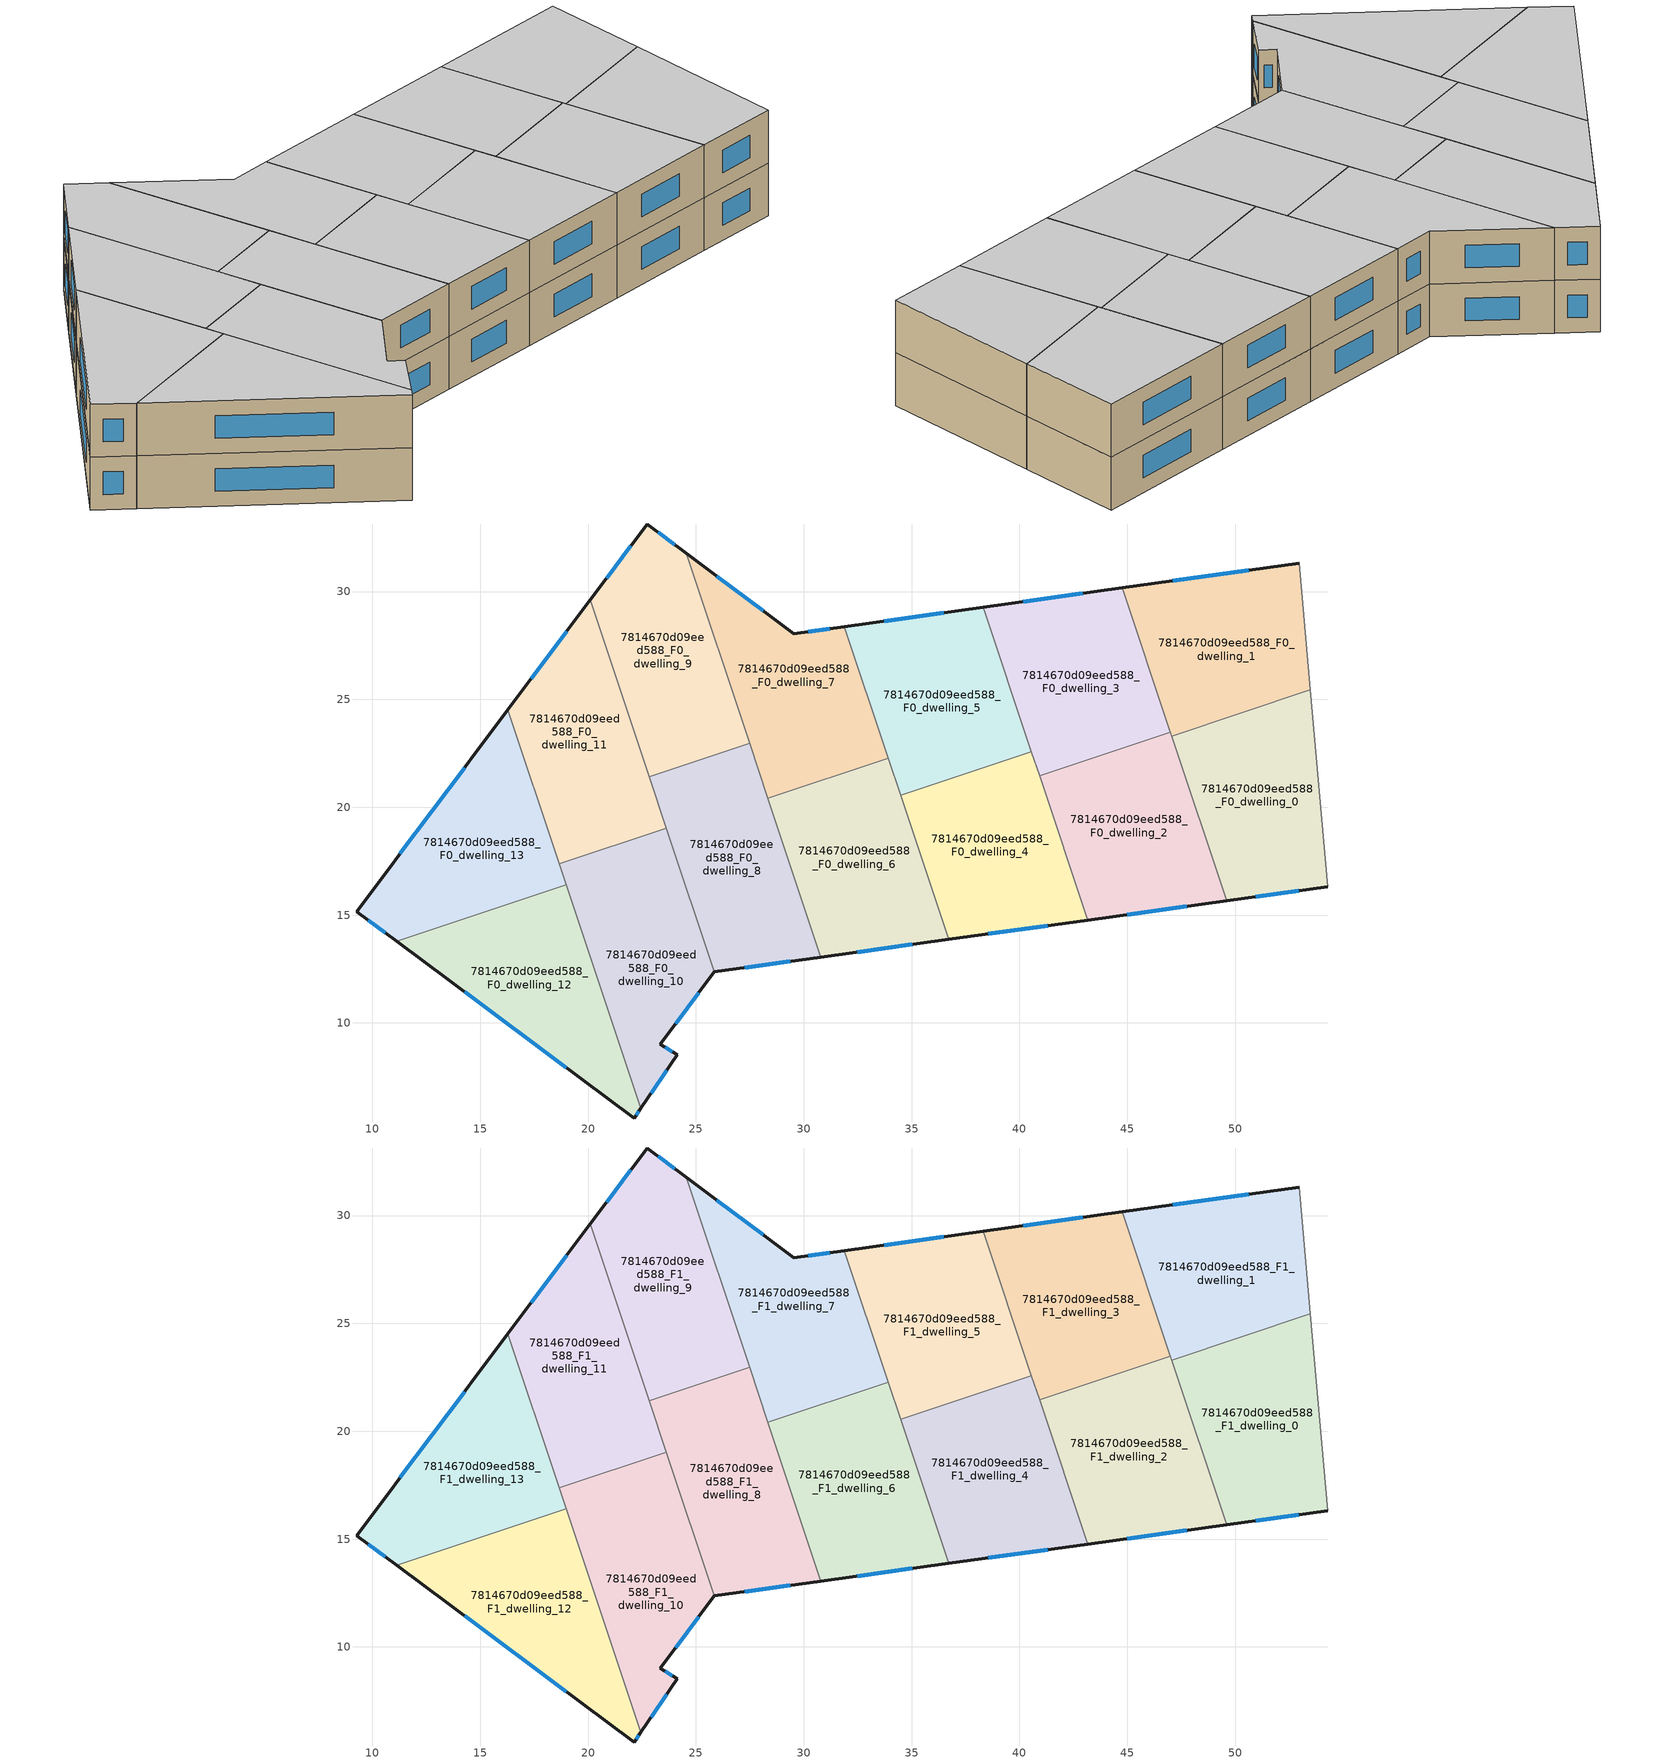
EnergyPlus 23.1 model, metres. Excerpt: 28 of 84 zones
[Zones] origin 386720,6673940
7814670d09eed588_F0_dwelling_0
 floor ground (EU_floor_Construction): 53.48,25.44 54.29,16.31 49.61,15.66 47.06,23.3 z0
 wall outside (EU_wall_Construction): 49.61,15.66 54.29,16.31 z0:3
 wall adiabatic (EU_wall_Construction): 54.29,16.31 53.48,25.44 z0:3
 wall to 7814670d09eed588_F0_dwelling_1 (EU_wall_Construction): 53.48,25.44 47.06,23.3 z0:3
 wall to 7814670d09eed588_F0_dwelling_2 (EU_wall_Construction): 47.06,23.3 49.61,15.66 z0:3
 window (EU_Window_Construction): 50.95,15.85 52.95,16.13 z0.86:2.14
7814670d09eed588_F0_dwelling_1
 floor ground (EU_floor_Construction): 52.96,31.32 53.48,25.44 47.06,23.3 44.77,30.17 z0
 wall outside (EU_wall_Construction): 52.96,31.32 44.77,30.17 z0:3
 wall adiabatic (EU_wall_Construction): 53.48,25.44 52.96,31.32 z0:3
 wall to 7814670d09eed588_F0_dwelling_3 (EU_wall_Construction): 44.77,30.17 47,23.48 z0:3
 wall to 7814670d09eed588_F0_dwelling_2 (EU_wall_Construction): 47,23.48 47.06,23.3 z0:3
 window (EU_Window_Construction): 50.62,31 47.11,30.5 z0.86:2.14
7814670d09eed588_F0_dwelling_10
 floor ground (EU_floor_Construction): 23.63,19.04 25.85,12.37 23.35,9.02 24.13,8.52 22.44,6.04 18.66,17.38 z0
 wall outside (EU_wall_Construction): 22.44,6.04 24.13,8.52 23.35,9.02 25.85,12.37 z0:3
 wall to 7814670d09eed588_F0_dwelling_11 (EU_wall_Construction): 23.63,19.04 18.66,17.38 z0:3
 wall to 7814670d09eed588_F0_dwelling_12 (EU_wall_Construction): 18.99,16.4 22.44,6.04 z0:3
 wall to 7814670d09eed588_F0_dwelling_8 (EU_wall_Construction): 25.85,12.37 23.63,19.04 z0:3
 wall to 7814670d09eed588_F0_dwelling_13 (EU_wall_Construction): 18.66,17.38 18.99,16.4 z0:3
 window (EU_Window_Construction): 23.91,8.66 23.57,8.88 / 22.92,6.75 23.65,7.81 / 24.07,9.97 25.14,11.41 z0.86:2.14
7814670d09eed588_F0_dwelling_11
 floor ground (EU_floor_Construction): 20.1,29.61 23.63,19.04 18.66,17.38 16.28,24.51 z0
 wall outside (EU_wall_Construction): 20.1,29.61 16.28,24.51 z0:3
 wall to 7814670d09eed588_F0_dwelling_9 (EU_wall_Construction): 22.84,21.41 20.1,29.61 z0:3
 wall to 7814670d09eed588_F0_dwelling_13 (EU_wall_Construction): 16.28,24.51 18.66,17.38 z0:3
 wall to 7814670d09eed588_F0_dwelling_8 (EU_wall_Construction): 23.63,19.04 22.84,21.41 z0:3
 window (EU_Window_Construction): 19.01,28.15 17.38,25.97 z0.86:2.14
7814670d09eed588_F0_dwelling_12
 floor ground (EU_floor_Construction): 18.99,16.4 22.44,6.04 22.14,5.59 11.13,13.78 z0
 wall outside (EU_wall_Construction): 11.13,13.78 22.14,5.59 22.44,6.04 z0:3
 wall to 7814670d09eed588_F0_dwelling_13 (EU_wall_Construction): 18.99,16.4 11.13,13.78 z0:3
 window (EU_Window_Construction): 14.28,11.44 18.99,7.93 / 22.22,5.72 22.35,5.91 z0.86:2.14
7814670d09eed588_F0_dwelling_13
 floor ground (EU_floor_Construction): 16.28,24.51 18.99,16.4 11.13,13.78 9.28,15.17 z0
 wall outside (EU_wall_Construction): 16.28,24.51 9.28,15.17 11.13,13.78 z0:3
 window (EU_Window_Construction): 9.81,14.77 10.6,14.18 / 14.28,21.84 11.28,17.84 z0.86:2.14
7814670d09eed588_F0_dwelling_2
 floor ground (EU_floor_Construction): 47,23.48 49.61,15.66 43.16,14.77 40.93,21.46 z0
 wall outside (EU_wall_Construction): 43.16,14.77 49.61,15.66 z0:3
 wall to 7814670d09eed588_F0_dwelling_3 (EU_wall_Construction): 47,23.48 40.93,21.46 z0:3
 wall to 7814670d09eed588_F0_dwelling_4 (EU_wall_Construction): 40.93,21.46 43.16,14.77 z0:3
 window (EU_Window_Construction): 45,15.03 47.77,15.41 z0.86:2.14
7814670d09eed588_F0_dwelling_3
 floor ground (EU_floor_Construction): 44.77,30.17 47,23.48 40.93,21.46 38.33,29.27 z0
 wall outside (EU_wall_Construction): 44.77,30.17 38.33,29.27 z0:3
 wall to 7814670d09eed588_F0_dwelling_5 (EU_wall_Construction): 38.33,29.27 40.56,22.58 z0:3
 wall to 7814670d09eed588_F0_dwelling_4 (EU_wall_Construction): 40.56,22.58 40.93,21.46 z0:3
 window (EU_Window_Construction): 42.93,29.92 40.17,29.53 z0.86:2.14
7814670d09eed588_F0_dwelling_4
 floor ground (EU_floor_Construction): 40.56,22.58 43.16,14.77 36.72,13.88 34.49,20.56 z0
 wall outside (EU_wall_Construction): 36.72,13.88 43.16,14.77 z0:3
 wall to 7814670d09eed588_F0_dwelling_5 (EU_wall_Construction): 40.56,22.58 34.49,20.56 z0:3
 wall to 7814670d09eed588_F0_dwelling_6 (EU_wall_Construction): 34.49,20.56 36.72,13.88 z0:3
 window (EU_Window_Construction): 38.56,14.13 41.32,14.51 z0.86:2.14
7814670d09eed588_F0_dwelling_5
 floor ground (EU_floor_Construction): 38.33,29.27 40.56,22.58 34.49,20.56 31.88,28.37 z0
 wall outside (EU_wall_Construction): 38.33,29.27 31.88,28.37 z0:3
 wall to 7814670d09eed588_F0_dwelling_7 (EU_wall_Construction): 31.88,28.37 33.91,22.28 z0:3
 wall to 7814670d09eed588_F0_dwelling_6 (EU_wall_Construction): 33.91,22.28 34.49,20.56 z0:3
 window (EU_Window_Construction): 36.49,29.01 33.73,28.63 z0.86:2.14
7814670d09eed588_F0_dwelling_6
 floor ground (EU_floor_Construction): 33.91,22.28 36.72,13.88 30.79,13.05 28.33,20.42 z0
 wall outside (EU_wall_Construction): 30.79,13.05 36.72,13.88 z0:3
 wall to 7814670d09eed588_F0_dwelling_8 (EU_wall_Construction): 28.33,20.42 30.79,13.05 z0:3
 wall to 7814670d09eed588_F0_dwelling_7 (EU_wall_Construction): 33.91,22.28 28.33,20.42 z0:3
 window (EU_Window_Construction): 32.48,13.29 35.02,13.64 z0.86:2.14
7814670d09eed588_F0_dwelling_7
 floor ground (EU_floor_Construction): 31.88,28.37 33.91,22.28 28.33,20.42 24.54,31.79 29.54,28.04 z0
 wall outside (EU_wall_Construction): 31.88,28.37 29.54,28.04 24.54,31.79 z0:3
 wall to 7814670d09eed588_F0_dwelling_9 (EU_wall_Construction): 24.54,31.79 27.49,22.96 z0:3
 wall to 7814670d09eed588_F0_dwelling_8 (EU_wall_Construction): 27.49,22.96 28.33,20.42 z0:3
 window (EU_Window_Construction): 31.21,28.28 30.21,28.13 / 28.11,29.11 25.97,30.72 z0.86:2.14
7814670d09eed588_F0_dwelling_8
 floor ground (EU_floor_Construction): 27.49,22.96 30.79,13.05 25.85,12.37 22.84,21.41 z0
 wall outside (EU_wall_Construction): 25.85,12.37 30.79,13.05 z0:3
 wall to 7814670d09eed588_F0_dwelling_9 (EU_wall_Construction): 27.49,22.96 22.84,21.41 z0:3
 window (EU_Window_Construction): 27.26,12.56 29.38,12.86 z0.86:2.14
7814670d09eed588_F0_dwelling_9
 floor ground (EU_floor_Construction): 24.54,31.79 27.49,22.96 22.84,21.41 20.1,29.61 22.74,33.13 z0
 wall outside (EU_wall_Construction): 24.54,31.79 22.74,33.13 20.1,29.61 z0:3
 window (EU_Window_Construction): 21.99,32.13 20.86,30.62 / 24.03,32.17 23.26,32.75 z0.86:2.14
7814670d09eed588_F1_dwelling_0
 floor to 7814670d09eed588_F0_dwelling_0 (EU_floor_Construction): 53.48,25.44 54.29,16.31 49.61,15.66 47.06,23.3 z3
 wall outside (EU_wall_Construction): 49.61,15.66 54.29,16.31 z3:6
 wall adiabatic (EU_wall_Construction): 54.29,16.31 53.48,25.44 z3:6
 wall to 7814670d09eed588_F1_dwelling_1 (EU_wall_Construction): 53.48,25.44 47.06,23.3 z3:6
 wall to 7814670d09eed588_F1_dwelling_2 (EU_wall_Construction): 47.06,23.3 49.61,15.66 z3:6
 window (EU_Window_Construction): 50.95,15.85 52.95,16.13 z3.86:5.14
 ceiling to 7814670d09eed588_F2_dwelling_0 (EU_floor_Construction): 54.29,16.31 53.48,25.44 47.06,23.3 49.61,15.66 z6
7814670d09eed588_F1_dwelling_1
 floor to 7814670d09eed588_F0_dwelling_1 (EU_floor_Construction): 52.96,31.32 53.48,25.44 47.06,23.3 44.77,30.17 z3
 wall outside (EU_wall_Construction): 52.96,31.32 44.77,30.17 z3:6
 wall adiabatic (EU_wall_Construction): 53.48,25.44 52.96,31.32 z3:6
 wall to 7814670d09eed588_F1_dwelling_3 (EU_wall_Construction): 44.77,30.17 47,23.48 z3:6
 wall to 7814670d09eed588_F1_dwelling_2 (EU_wall_Construction): 47,23.48 47.06,23.3 z3:6
 window (EU_Window_Construction): 50.62,31 47.11,30.5 z3.86:5.14
 ceiling to 7814670d09eed588_F2_dwelling_1 (EU_floor_Construction): 53.48,25.44 52.96,31.32 44.77,30.17 47.06,23.3 z6
7814670d09eed588_F1_dwelling_10
 floor to 7814670d09eed588_F0_dwelling_10 (EU_floor_Construction): 23.63,19.04 25.85,12.37 23.35,9.02 24.13,8.52 22.44,6.04 18.66,17.38 z3
 wall outside (EU_wall_Construction): 22.44,6.04 24.13,8.52 23.35,9.02 25.85,12.37 z3:6
 wall to 7814670d09eed588_F1_dwelling_11 (EU_wall_Construction): 23.63,19.04 18.66,17.38 z3:6
 wall to 7814670d09eed588_F1_dwelling_12 (EU_wall_Construction): 18.99,16.4 22.44,6.04 z3:6
 wall to 7814670d09eed588_F1_dwelling_8 (EU_wall_Construction): 25.85,12.37 23.63,19.04 z3:6
 wall to 7814670d09eed588_F1_dwelling_13 (EU_wall_Construction): 18.66,17.38 18.99,16.4 z3:6
 window (EU_Window_Construction): 23.91,8.66 23.57,8.88 / 22.92,6.75 23.65,7.81 / 24.07,9.97 25.14,11.41 z3.86:5.14
 ceiling to 7814670d09eed588_F2_dwelling_10 (EU_floor_Construction): 24.13,8.52 23.35,9.02 25.85,12.37 23.63,19.04 18.66,17.38 22.44,6.04 z6
7814670d09eed588_F1_dwelling_11
 floor to 7814670d09eed588_F0_dwelling_11 (EU_floor_Construction): 20.1,29.61 23.63,19.04 18.66,17.38 16.28,24.51 z3
 wall outside (EU_wall_Construction): 20.1,29.61 16.28,24.51 z3:6
 wall to 7814670d09eed588_F1_dwelling_9 (EU_wall_Construction): 22.84,21.41 20.1,29.61 z3:6
 wall to 7814670d09eed588_F1_dwelling_13 (EU_wall_Construction): 16.28,24.51 18.66,17.38 z3:6
 wall to 7814670d09eed588_F1_dwelling_8 (EU_wall_Construction): 23.63,19.04 22.84,21.41 z3:6
 window (EU_Window_Construction): 19.01,28.15 17.38,25.97 z3.86:5.14
 ceiling to 7814670d09eed588_F2_dwelling_11 (EU_floor_Construction): 23.63,19.04 20.1,29.61 16.28,24.51 18.66,17.38 z6
7814670d09eed588_F1_dwelling_12
 floor to 7814670d09eed588_F0_dwelling_12 (EU_floor_Construction): 18.99,16.4 22.44,6.04 22.14,5.59 11.13,13.78 z3
 wall outside (EU_wall_Construction): 11.13,13.78 22.14,5.59 22.44,6.04 z3:6
 wall to 7814670d09eed588_F1_dwelling_13 (EU_wall_Construction): 18.99,16.4 11.13,13.78 z3:6
 window (EU_Window_Construction): 14.28,11.44 18.99,7.93 / 22.22,5.72 22.35,5.91 z3.86:5.14
 ceiling to 7814670d09eed588_F2_dwelling_12 (EU_floor_Construction): 22.14,5.59 22.44,6.04 18.99,16.4 11.13,13.78 z6
7814670d09eed588_F1_dwelling_13
 floor to 7814670d09eed588_F0_dwelling_13 (EU_floor_Construction): 16.28,24.51 18.99,16.4 11.13,13.78 9.28,15.17 z3
 wall outside (EU_wall_Construction): 16.28,24.51 9.28,15.17 11.13,13.78 z3:6
 window (EU_Window_Construction): 9.81,14.77 10.6,14.18 / 14.28,21.84 11.28,17.84 z3.86:5.14
 ceiling to 7814670d09eed588_F2_dwelling_13 (EU_floor_Construction): 18.99,16.4 16.28,24.51 9.28,15.17 11.13,13.78 z6
7814670d09eed588_F1_dwelling_2
 floor to 7814670d09eed588_F0_dwelling_2 (EU_floor_Construction): 47,23.48 49.61,15.66 43.16,14.77 40.93,21.46 z3
 wall outside (EU_wall_Construction): 43.16,14.77 49.61,15.66 z3:6
 wall to 7814670d09eed588_F1_dwelling_3 (EU_wall_Construction): 47,23.48 40.93,21.46 z3:6
 wall to 7814670d09eed588_F1_dwelling_4 (EU_wall_Construction): 40.93,21.46 43.16,14.77 z3:6
 window (EU_Window_Construction): 45,15.03 47.77,15.41 z3.86:5.14
 ceiling to 7814670d09eed588_F2_dwelling_2 (EU_floor_Construction): 49.61,15.66 47,23.48 40.93,21.46 43.16,14.77 z6
7814670d09eed588_F1_dwelling_3
 floor to 7814670d09eed588_F0_dwelling_3 (EU_floor_Construction): 44.77,30.17 47,23.48 40.93,21.46 38.33,29.27 z3
 wall outside (EU_wall_Construction): 44.77,30.17 38.33,29.27 z3:6
 wall to 7814670d09eed588_F1_dwelling_5 (EU_wall_Construction): 38.33,29.27 40.56,22.58 z3:6
 wall to 7814670d09eed588_F1_dwelling_4 (EU_wall_Construction): 40.56,22.58 40.93,21.46 z3:6
 window (EU_Window_Construction): 42.93,29.92 40.17,29.53 z3.86:5.14
 ceiling to 7814670d09eed588_F2_dwelling_3 (EU_floor_Construction): 47,23.48 44.77,30.17 38.33,29.27 40.93,21.46 z6
7814670d09eed588_F1_dwelling_4
 floor to 7814670d09eed588_F0_dwelling_4 (EU_floor_Construction): 40.56,22.58 43.16,14.77 36.72,13.88 34.49,20.56 z3
 wall outside (EU_wall_Construction): 36.72,13.88 43.16,14.77 z3:6
 wall to 7814670d09eed588_F1_dwelling_5 (EU_wall_Construction): 40.56,22.58 34.49,20.56 z3:6
 wall to 7814670d09eed588_F1_dwelling_6 (EU_wall_Construction): 34.49,20.56 36.72,13.88 z3:6
 window (EU_Window_Construction): 38.56,14.13 41.32,14.51 z3.86:5.14
 ceiling to 7814670d09eed588_F2_dwelling_4 (EU_floor_Construction): 43.16,14.77 40.56,22.58 34.49,20.56 36.72,13.88 z6
7814670d09eed588_F1_dwelling_5
 floor to 7814670d09eed588_F0_dwelling_5 (EU_floor_Construction): 38.33,29.27 40.56,22.58 34.49,20.56 31.88,28.37 z3
 wall outside (EU_wall_Construction): 38.33,29.27 31.88,28.37 z3:6
 wall to 7814670d09eed588_F1_dwelling_7 (EU_wall_Construction): 31.88,28.37 33.91,22.28 z3:6
 wall to 7814670d09eed588_F1_dwelling_6 (EU_wall_Construction): 33.91,22.28 34.49,20.56 z3:6
 window (EU_Window_Construction): 36.49,29.01 33.73,28.63 z3.86:5.14
 ceiling to 7814670d09eed588_F2_dwelling_5 (EU_floor_Construction): 40.56,22.58 38.33,29.27 31.88,28.37 34.49,20.56 z6
7814670d09eed588_F1_dwelling_6
 floor to 7814670d09eed588_F0_dwelling_6 (EU_floor_Construction): 33.91,22.28 36.72,13.88 30.79,13.05 28.33,20.42 z3
 wall outside (EU_wall_Construction): 30.79,13.05 36.72,13.88 z3:6
 wall to 7814670d09eed588_F1_dwelling_8 (EU_wall_Construction): 28.33,20.42 30.79,13.05 z3:6
 wall to 7814670d09eed588_F1_dwelling_7 (EU_wall_Construction): 33.91,22.28 28.33,20.42 z3:6
 window (EU_Window_Construction): 32.48,13.29 35.02,13.64 z3.86:5.14
 ceiling to 7814670d09eed588_F2_dwelling_6 (EU_floor_Construction): 36.72,13.88 33.91,22.28 28.33,20.42 30.79,13.05 z6
7814670d09eed588_F1_dwelling_7
 floor to 7814670d09eed588_F0_dwelling_7 (EU_floor_Construction): 31.88,28.37 33.91,22.28 28.33,20.42 24.54,31.79 29.54,28.04 z3
 wall outside (EU_wall_Construction): 31.88,28.37 29.54,28.04 24.54,31.79 z3:6
 wall to 7814670d09eed588_F1_dwelling_9 (EU_wall_Construction): 24.54,31.79 27.49,22.96 z3:6
 wall to 7814670d09eed588_F1_dwelling_8 (EU_wall_Construction): 27.49,22.96 28.33,20.42 z3:6
 window (EU_Window_Construction): 31.21,28.28 30.21,28.13 / 28.11,29.11 25.97,30.72 z3.86:5.14
 ceiling to 7814670d09eed588_F2_dwelling_7 (EU_floor_Construction): 33.91,22.28 31.88,28.37 29.54,28.04 24.54,31.79 28.33,20.42 z6
7814670d09eed588_F1_dwelling_8
 floor to 7814670d09eed588_F0_dwelling_8 (EU_floor_Construction): 27.49,22.96 30.79,13.05 25.85,12.37 22.84,21.41 z3
 wall outside (EU_wall_Construction): 25.85,12.37 30.79,13.05 z3:6
 wall to 7814670d09eed588_F1_dwelling_9 (EU_wall_Construction): 27.49,22.96 22.84,21.41 z3:6
 window (EU_Window_Construction): 27.26,12.56 29.38,12.86 z3.86:5.14
 ceiling to 7814670d09eed588_F2_dwelling_8 (EU_floor_Construction): 30.79,13.05 27.49,22.96 22.84,21.41 25.85,12.37 z6
7814670d09eed588_F1_dwelling_9
 floor to 7814670d09eed588_F0_dwelling_9 (EU_floor_Construction): 24.54,31.79 27.49,22.96 22.84,21.41 20.1,29.61 22.74,33.13 z3
 wall outside (EU_wall_Construction): 24.54,31.79 22.74,33.13 20.1,29.61 z3:6
 window (EU_Window_Construction): 21.99,32.13 20.86,30.62 / 24.03,32.17 23.26,32.75 z3.86:5.14
 ceiling to 7814670d09eed588_F2_dwelling_9 (EU_floor_Construction): 27.49,22.96 24.54,31.79 22.74,33.13 20.1,29.61 22.84,21.41 z6
[Building]
EU S2 Campaign: North Axis=0; Terrain=City; Solar Distribution=FullExterior
[Site:Location]
Helsinki-Vantaa.AP: Latitude=60.317; Longitude=24.963; Time Zone=2; Elevation=54.6
[SizingPeriod:WeatherFileDays]
AnnualSizingPeriod: Begin Month=1; Begin Day of Month=1; End Month=12; End Day of Month=31; Day of Week for Start Day=Monday; Use Weather File Daylight Saving Period=No; Use Weather File Rain and Snow Indicators=No
[MATERIAL]
EU_InternalMass_Material: Roughness=MediumRough; Thickness=0.1; Conductivity=1; Density=1800; Specific Heat=900; Thermal Absorptance=0.9; Solar Absorptance=0.7; Visible Absorptance=0.7
[MATERIAL:NOMASS] Roughness=MediumRough; Thermal Absorptance=0.9; Solar Absorptance=0.7; Visible Absorptance=0.7
Name | Thermal Resistance
EU_wall_NoMass | 1.10183
EU_floor_NoMass | 1.70606
[WINDOWMATERIAL:SIMPLEGLAZINGSYSTEM]
EU_Window_SimpleGlazing: UFactor=3.11035; Solar Heat Gain Coefficient=0.8; Visible Transmittance=0.8
[CONSTRUCTION]
EU_wall_Construction: EU_wall_NoMass
EU_floor_Construction: EU_floor_NoMass
EU_Window_Construction: EU_Window_SimpleGlazing
EU_InternalMass_Construction: EU_InternalMass_Material
[ZONE] Type=1; Multiplier=1; Ceiling Height=autocalculate; Floor Area=autocalculate; Part of Total Floor Area=Yes
Name | Volume
7814670d09eed588_F0_dwelling_0; 7814670d09eed588_F1_dwelling_0 | 146.714
7814670d09eed588_F0_dwelling_1; 7814670d09eed588_F1_dwelling_1 | 146.716
7814670d09eed588_F0_dwelling_10; 7814670d09eed588_F1_dwelling_10; 7814670d09eed588_F0_dwelling_4; 7814670d09eed588_F1_dwelling_4; 7814670d09eed588_F0_dwelling_6; 7814670d09eed588_F1_dwelling_6 | 146.703
7814670d09eed588_F0_dwelling_11; 7814670d09eed588_F1_dwelling_11; 7814670d09eed588_F0_dwelling_2; 7814670d09eed588_F1_dwelling_2 | 146.707
7814670d09eed588_F0_dwelling_12; 7814670d09eed588_F1_dwelling_12 | 146.722
7814670d09eed588_F0_dwelling_13; 7814670d09eed588_F1_dwelling_13 | 146.705
7814670d09eed588_F0_dwelling_3; 7814670d09eed588_F1_dwelling_3 | 146.708
7814670d09eed588_F0_dwelling_5; 7814670d09eed588_F1_dwelling_5 | 146.69
7814670d09eed588_F0_dwelling_7; 7814670d09eed588_F1_dwelling_7 | 146.719
7814670d09eed588_F0_dwelling_8; 7814670d09eed588_F1_dwelling_8 | 146.733
7814670d09eed588_F0_dwelling_9; 7814670d09eed588_F1_dwelling_9 | 146.715
[INTERNALMASS] Construction=EU_InternalMass_Construction
Name | Zone or ZoneList | Surface Area
7814670d09eed588_F0_dwelling_0_EU_InternalMass | 7814670d09eed588_F0_dwelling_0 | 48.904
7814670d09eed588_F0_dwelling_1_EU_InternalMass | 7814670d09eed588_F0_dwelling_1 | 48.9048
7814670d09eed588_F0_dwelling_2_EU_InternalMass | 7814670d09eed588_F0_dwelling_2 | 48.901
7814670d09eed588_F0_dwelling_3_EU_InternalMass | 7814670d09eed588_F0_dwelling_3 | 48.904
7814670d09eed588_F0_dwelling_4_EU_InternalMass | 7814670d09eed588_F0_dwelling_4 | 48.9012
7814670d09eed588_F0_dwelling_5_EU_InternalMass | 7814670d09eed588_F0_dwelling_5 | 48.8983
7814670d09eed588_F0_dwelling_6_EU_InternalMass | 7814670d09eed588_F0_dwelling_6 | 48.9008
7814670d09eed588_F0_dwelling_7_EU_InternalMass | 7814670d09eed588_F0_dwelling_7 | 48.9056
7814670d09eed588_F0_dwelling_8_EU_InternalMass | 7814670d09eed588_F0_dwelling_8 | 48.9039
7814670d09eed588_F0_dwelling_9_EU_InternalMass | 7814670d09eed588_F0_dwelling_9 | 48.9045
7814670d09eed588_F0_dwelling_10_EU_InternalMass | 7814670d09eed588_F0_dwelling_10 | 48.9016
7814670d09eed588_F0_dwelling_11_EU_InternalMass | 7814670d09eed588_F0_dwelling_11 | 48.9061
7814670d09eed588_F0_dwelling_12_EU_InternalMass | 7814670d09eed588_F0_dwelling_12 | 48.9061
7814670d09eed588_F0_dwelling_13_EU_InternalMass | 7814670d09eed588_F0_dwelling_13 | 48.9044
7814670d09eed588_F1_dwelling_0_EU_InternalMass | 7814670d09eed588_F1_dwelling_0 | 48.904
7814670d09eed588_F1_dwelling_1_EU_InternalMass | 7814670d09eed588_F1_dwelling_1 | 48.9048
7814670d09eed588_F1_dwelling_2_EU_InternalMass | 7814670d09eed588_F1_dwelling_2 | 48.901
7814670d09eed588_F1_dwelling_3_EU_InternalMass | 7814670d09eed588_F1_dwelling_3 | 48.904
7814670d09eed588_F1_dwelling_4_EU_InternalMass | 7814670d09eed588_F1_dwelling_4 | 48.9012
7814670d09eed588_F1_dwelling_5_EU_InternalMass | 7814670d09eed588_F1_dwelling_5 | 48.8983
7814670d09eed588_F1_dwelling_6_EU_InternalMass | 7814670d09eed588_F1_dwelling_6 | 48.9008
7814670d09eed588_F1_dwelling_7_EU_InternalMass | 7814670d09eed588_F1_dwelling_7 | 48.9056
7814670d09eed588_F1_dwelling_8_EU_InternalMass | 7814670d09eed588_F1_dwelling_8 | 48.9039
7814670d09eed588_F1_dwelling_9_EU_InternalMass | 7814670d09eed588_F1_dwelling_9 | 48.9045
7814670d09eed588_F1_dwelling_10_EU_InternalMass | 7814670d09eed588_F1_dwelling_10 | 48.9016
7814670d09eed588_F1_dwelling_11_EU_InternalMass | 7814670d09eed588_F1_dwelling_11 | 48.9061
7814670d09eed588_F1_dwelling_12_EU_InternalMass | 7814670d09eed588_F1_dwelling_12 | 48.9061
7814670d09eed588_F1_dwelling_13_EU_InternalMass | 7814670d09eed588_F1_dwelling_13 | 48.9044
[OTHEREQUIPMENT] Fuel Type=Electricity; Design Level Calculation Method=Watts/Area; Power per Zone Floor Area=1; Fraction Latent=0; Fraction Radiant=0; Fraction Lost=0; Carbon Dioxide Generation Rate=0; EndUse Subcategory=EU_Step8_InternalGains
Name | Zone or ZoneList or Space or SpaceList | Schedule
EU_Step8_InternalGain_7814670d09eed588_F0_dwelling_0_f000 | 7814670d09eed588_F0_dwelling_0 | EU_Step8_GainSchedule_7814670d09eed588_F0_dwelling_0_f000
EU_Step8_InternalGain_7814670d09eed588_F0_dwelling_1_f000 | 7814670d09eed588_F0_dwelling_1 | EU_Step8_GainSchedule_7814670d09eed588_F0_dwelling_1_f000
EU_Step8_InternalGain_7814670d09eed588_F0_dwelling_2_f000 | 7814670d09eed588_F0_dwelling_2 | EU_Step8_GainSchedule_7814670d09eed588_F0_dwelling_2_f000
EU_Step8_InternalGain_7814670d09eed588_F0_dwelling_3_f000 | 7814670d09eed588_F0_dwelling_3 | EU_Step8_GainSchedule_7814670d09eed588_F0_dwelling_3_f000
EU_Step8_InternalGain_7814670d09eed588_F0_dwelling_4_f000 | 7814670d09eed588_F0_dwelling_4 | EU_Step8_GainSchedule_7814670d09eed588_F0_dwelling_4_f000
EU_Step8_InternalGain_7814670d09eed588_F0_dwelling_5_f000 | 7814670d09eed588_F0_dwelling_5 | EU_Step8_GainSchedule_7814670d09eed588_F0_dwelling_5_f000
EU_Step8_InternalGain_7814670d09eed588_F0_dwelling_6_f000 | 7814670d09eed588_F0_dwelling_6 | EU_Step8_GainSchedule_7814670d09eed588_F0_dwelling_6_f000
EU_Step8_InternalGain_7814670d09eed588_F0_dwelling_7_f000 | 7814670d09eed588_F0_dwelling_7 | EU_Step8_GainSchedule_7814670d09eed588_F0_dwelling_7_f000
EU_Step8_InternalGain_7814670d09eed588_F0_dwelling_8_f000 | 7814670d09eed588_F0_dwelling_8 | EU_Step8_GainSchedule_7814670d09eed588_F0_dwelling_8_f000
EU_Step8_InternalGain_7814670d09eed588_F0_dwelling_9_f000 | 7814670d09eed588_F0_dwelling_9 | EU_Step8_GainSchedule_7814670d09eed588_F0_dwelling_9_f000
EU_Step8_InternalGain_7814670d09eed588_F0_dwelling_10_f000 | 7814670d09eed588_F0_dwelling_10 | EU_Step8_GainSchedule_7814670d09eed588_F0_dwelling_10_f000
EU_Step8_InternalGain_7814670d09eed588_F0_dwelling_11_f000 | 7814670d09eed588_F0_dwelling_11 | EU_Step8_GainSchedule_7814670d09eed588_F0_dwelling_11_f000
EU_Step8_InternalGain_7814670d09eed588_F0_dwelling_12_f000 | 7814670d09eed588_F0_dwelling_12 | EU_Step8_GainSchedule_7814670d09eed588_F0_dwelling_12_f000
EU_Step8_InternalGain_7814670d09eed588_F0_dwelling_13_f000 | 7814670d09eed588_F0_dwelling_13 | EU_Step8_GainSchedule_7814670d09eed588_F0_dwelling_13_f000
EU_Step8_InternalGain_7814670d09eed588_F1_dwelling_0_f000 | 7814670d09eed588_F1_dwelling_0 | EU_Step8_GainSchedule_7814670d09eed588_F1_dwelling_0_f000
EU_Step8_InternalGain_7814670d09eed588_F1_dwelling_1_f000 | 7814670d09eed588_F1_dwelling_1 | EU_Step8_GainSchedule_7814670d09eed588_F1_dwelling_1_f000
EU_Step8_InternalGain_7814670d09eed588_F1_dwelling_2_f000 | 7814670d09eed588_F1_dwelling_2 | EU_Step8_GainSchedule_7814670d09eed588_F1_dwelling_2_f000
EU_Step8_InternalGain_7814670d09eed588_F1_dwelling_3_f000 | 7814670d09eed588_F1_dwelling_3 | EU_Step8_GainSchedule_7814670d09eed588_F1_dwelling_3_f000
EU_Step8_InternalGain_7814670d09eed588_F1_dwelling_4_f000 | 7814670d09eed588_F1_dwelling_4 | EU_Step8_GainSchedule_7814670d09eed588_F1_dwelling_4_f000
EU_Step8_InternalGain_7814670d09eed588_F1_dwelling_5_f000 | 7814670d09eed588_F1_dwelling_5 | EU_Step8_GainSchedule_7814670d09eed588_F1_dwelling_5_f000
EU_Step8_InternalGain_7814670d09eed588_F1_dwelling_6_f000 | 7814670d09eed588_F1_dwelling_6 | EU_Step8_GainSchedule_7814670d09eed588_F1_dwelling_6_f000
EU_Step8_InternalGain_7814670d09eed588_F1_dwelling_7_f000 | 7814670d09eed588_F1_dwelling_7 | EU_Step8_GainSchedule_7814670d09eed588_F1_dwelling_7_f000
EU_Step8_InternalGain_7814670d09eed588_F1_dwelling_8_f000 | 7814670d09eed588_F1_dwelling_8 | EU_Step8_GainSchedule_7814670d09eed588_F1_dwelling_8_f000
EU_Step8_InternalGain_7814670d09eed588_F1_dwelling_9_f000 | 7814670d09eed588_F1_dwelling_9 | EU_Step8_GainSchedule_7814670d09eed588_F1_dwelling_9_f000
EU_Step8_InternalGain_7814670d09eed588_F1_dwelling_10_f000 | 7814670d09eed588_F1_dwelling_10 | EU_Step8_GainSchedule_7814670d09eed588_F1_dwelling_10_f000
EU_Step8_InternalGain_7814670d09eed588_F1_dwelling_11_f000 | 7814670d09eed588_F1_dwelling_11 | EU_Step8_GainSchedule_7814670d09eed588_F1_dwelling_11_f000
EU_Step8_InternalGain_7814670d09eed588_F1_dwelling_12_f000 | 7814670d09eed588_F1_dwelling_12 | EU_Step8_GainSchedule_7814670d09eed588_F1_dwelling_12_f000
EU_Step8_InternalGain_7814670d09eed588_F1_dwelling_13_f000 | 7814670d09eed588_F1_dwelling_13 | EU_Step8_GainSchedule_7814670d09eed588_F1_dwelling_13_f000
[ZONEVENTILATION:DESIGNFLOWRATE] Schedule=EU_AlwaysOn; Design Flow Rate Calculation Method=AirChanges/Hour; Air Changes per Hour=0.756316; Ventilation Type=Natural; Fan Pressure Rise=0; Fan Total Efficiency=1; Constant Term Coefficient=1; Temperature Term Coefficient=0; Velocity Term Coefficient=0; Velocity Squared Term Coefficient=0; Minimum Indoor Temperature=-100; Maximum Indoor Temperature=100; Delta Temperature=-100; Minimum Outdoor Temperature=-100; Maximum Outdoor Temperature=100; Maximum Wind Speed=40
Name | Zone or ZoneList or Space or SpaceList
EU_ConstantAir_7814670d09eed588_F0_dwelling_0 | 7814670d09eed588_F0_dwelling_0
EU_ConstantAir_7814670d09eed588_F0_dwelling_1 | 7814670d09eed588_F0_dwelling_1
EU_ConstantAir_7814670d09eed588_F0_dwelling_2 | 7814670d09eed588_F0_dwelling_2
EU_ConstantAir_7814670d09eed588_F0_dwelling_3 | 7814670d09eed588_F0_dwelling_3
EU_ConstantAir_7814670d09eed588_F0_dwelling_4 | 7814670d09eed588_F0_dwelling_4
EU_ConstantAir_7814670d09eed588_F0_dwelling_5 | 7814670d09eed588_F0_dwelling_5
EU_ConstantAir_7814670d09eed588_F0_dwelling_6 | 7814670d09eed588_F0_dwelling_6
EU_ConstantAir_7814670d09eed588_F0_dwelling_7 | 7814670d09eed588_F0_dwelling_7
EU_ConstantAir_7814670d09eed588_F0_dwelling_8 | 7814670d09eed588_F0_dwelling_8
EU_ConstantAir_7814670d09eed588_F0_dwelling_9 | 7814670d09eed588_F0_dwelling_9
EU_ConstantAir_7814670d09eed588_F0_dwelling_10 | 7814670d09eed588_F0_dwelling_10
EU_ConstantAir_7814670d09eed588_F0_dwelling_11 | 7814670d09eed588_F0_dwelling_11
EU_ConstantAir_7814670d09eed588_F0_dwelling_12 | 7814670d09eed588_F0_dwelling_12
EU_ConstantAir_7814670d09eed588_F0_dwelling_13 | 7814670d09eed588_F0_dwelling_13
EU_ConstantAir_7814670d09eed588_F1_dwelling_0 | 7814670d09eed588_F1_dwelling_0
EU_ConstantAir_7814670d09eed588_F1_dwelling_1 | 7814670d09eed588_F1_dwelling_1
EU_ConstantAir_7814670d09eed588_F1_dwelling_2 | 7814670d09eed588_F1_dwelling_2
EU_ConstantAir_7814670d09eed588_F1_dwelling_3 | 7814670d09eed588_F1_dwelling_3
EU_ConstantAir_7814670d09eed588_F1_dwelling_4 | 7814670d09eed588_F1_dwelling_4
EU_ConstantAir_7814670d09eed588_F1_dwelling_5 | 7814670d09eed588_F1_dwelling_5
EU_ConstantAir_7814670d09eed588_F1_dwelling_6 | 7814670d09eed588_F1_dwelling_6
EU_ConstantAir_7814670d09eed588_F1_dwelling_7 | 7814670d09eed588_F1_dwelling_7
EU_ConstantAir_7814670d09eed588_F1_dwelling_8 | 7814670d09eed588_F1_dwelling_8
EU_ConstantAir_7814670d09eed588_F1_dwelling_9 | 7814670d09eed588_F1_dwelling_9
EU_ConstantAir_7814670d09eed588_F1_dwelling_10 | 7814670d09eed588_F1_dwelling_10
EU_ConstantAir_7814670d09eed588_F1_dwelling_11 | 7814670d09eed588_F1_dwelling_11
EU_ConstantAir_7814670d09eed588_F1_dwelling_12 | 7814670d09eed588_F1_dwelling_12
EU_ConstantAir_7814670d09eed588_F1_dwelling_13 | 7814670d09eed588_F1_dwelling_13
[HVACTEMPLATE:THERMOSTAT] Constant Heating Setpoint=20; Constant Cooling Setpoint=50
EU_HeatOnly_7814670d09eed588_F0_dwelling_0; EU_HeatOnly_7814670d09eed588_F0_dwelling_1; EU_HeatOnly_7814670d09eed588_F0_dwelling_2; EU_HeatOnly_7814670d09eed588_F0_dwelling_3; EU_HeatOnly_7814670d09eed588_F0_dwelling_4; EU_HeatOnly_7814670d09eed588_F0_dwelling_5; EU_HeatOnly_7814670d09eed588_F0_dwelling_6; EU_HeatOnly_7814670d09eed588_F0_dwelling_7; EU_HeatOnly_7814670d09eed588_F0_dwelling_8; EU_HeatOnly_7814670d09eed588_F0_dwelling_9; EU_HeatOnly_7814670d09eed588_F0_dwelling_10; EU_HeatOnly_7814670d09eed588_F0_dwelling_11; EU_HeatOnly_7814670d09eed588_F0_dwelling_12; EU_HeatOnly_7814670d09eed588_F0_dwelling_13; EU_HeatOnly_7814670d09eed588_F1_dwelling_0; EU_HeatOnly_7814670d09eed588_F1_dwelling_1; EU_HeatOnly_7814670d09eed588_F1_dwelling_2; EU_HeatOnly_7814670d09eed588_F1_dwelling_3; EU_HeatOnly_7814670d09eed588_F1_dwelling_4; EU_HeatOnly_7814670d09eed588_F1_dwelling_5; EU_HeatOnly_7814670d09eed588_F1_dwelling_6; EU_HeatOnly_7814670d09eed588_F1_dwelling_7; EU_HeatOnly_7814670d09eed588_F1_dwelling_8; EU_HeatOnly_7814670d09eed588_F1_dwelling_9; EU_HeatOnly_7814670d09eed588_F1_dwelling_10; EU_HeatOnly_7814670d09eed588_F1_dwelling_11; EU_HeatOnly_7814670d09eed588_F1_dwelling_12; EU_HeatOnly_7814670d09eed588_F1_dwelling_13; EU_HeatOnly_7814670d09eed588_F2_dwelling_0; EU_HeatOnly_7814670d09eed588_F2_dwelling_1; EU_HeatOnly_7814670d09eed588_F2_dwelling_2; EU_HeatOnly_7814670d09eed588_F2_dwelling_3; EU_HeatOnly_7814670d09eed588_F2_dwelling_4; EU_HeatOnly_7814670d09eed588_F2_dwelling_5; EU_HeatOnly_7814670d09eed588_F2_dwelling_6; EU_HeatOnly_7814670d09eed588_F2_dwelling_7; EU_HeatOnly_7814670d09eed588_F2_dwelling_8; EU_HeatOnly_7814670d09eed588_F2_dwelling_9; EU_HeatOnly_7814670d09eed588_F2_dwelling_10; EU_HeatOnly_7814670d09eed588_F2_dwelling_11; EU_HeatOnly_7814670d09eed588_F2_dwelling_12; EU_HeatOnly_7814670d09eed588_F2_dwelling_13; EU_HeatOnly_7814670d09eed588_F3_dwelling_0; EU_HeatOnly_7814670d09eed588_F3_dwelling_1; EU_HeatOnly_7814670d09eed588_F3_dwelling_2; EU_HeatOnly_7814670d09eed588_F3_dwelling_3; EU_HeatOnly_7814670d09eed588_F3_dwelling_4; EU_HeatOnly_7814670d09eed588_F3_dwelling_5; EU_HeatOnly_7814670d09eed588_F3_dwelling_6; EU_HeatOnly_7814670d09eed588_F3_dwelling_7; EU_HeatOnly_7814670d09eed588_F3_dwelling_8; EU_HeatOnly_7814670d09eed588_F3_dwelling_9; EU_HeatOnly_7814670d09eed588_F3_dwelling_10; EU_HeatOnly_7814670d09eed588_F3_dwelling_11; EU_HeatOnly_7814670d09eed588_F3_dwelling_12; EU_HeatOnly_7814670d09eed588_F3_dwelling_13; EU_HeatOnly_7814670d09eed588_F4_dwelling_0; EU_HeatOnly_7814670d09eed588_F4_dwelling_1; EU_HeatOnly_7814670d09eed588_F4_dwelling_2; EU_HeatOnly_7814670d09eed588_F4_dwelling_3; EU_HeatOnly_7814670d09eed588_F4_dwelling_4; EU_HeatOnly_7814670d09eed588_F4_dwelling_5; EU_HeatOnly_7814670d09eed588_F4_dwelling_6; EU_HeatOnly_7814670d09eed588_F4_dwelling_7; EU_HeatOnly_7814670d09eed588_F4_dwelling_8; EU_HeatOnly_7814670d09eed588_F4_dwelling_9; EU_HeatOnly_7814670d09eed588_F4_dwelling_10; EU_HeatOnly_7814670d09eed588_F4_dwelling_11; EU_HeatOnly_7814670d09eed588_F4_dwelling_12; EU_HeatOnly_7814670d09eed588_F4_dwelling_13; EU_HeatOnly_7814670d09eed588_F5_dwelling_0; EU_HeatOnly_7814670d09eed588_F5_dwelling_1; EU_HeatOnly_7814670d09eed588_F5_dwelling_2; EU_HeatOnly_7814670d09eed588_F5_dwelling_3; EU_HeatOnly_7814670d09eed588_F5_dwelling_4; EU_HeatOnly_7814670d09eed588_F5_dwelling_5; EU_HeatOnly_7814670d09eed588_F5_dwelling_6; EU_HeatOnly_7814670d09eed588_F5_dwelling_7; EU_HeatOnly_7814670d09eed588_F5_dwelling_8; EU_HeatOnly_7814670d09eed588_F5_dwelling_9; EU_HeatOnly_7814670d09eed588_F5_dwelling_10; EU_HeatOnly_7814670d09eed588_F5_dwelling_11; EU_HeatOnly_7814670d09eed588_F5_dwelling_12; EU_HeatOnly_7814670d09eed588_F5_dwelling_13
[HVACTEMPLATE:ZONE:IDEALLOADSAIRSYSTEM] System Availability Schedule=EU_AlwaysOn; Maximum Heating Supply Air Temperature=50; Minimum Cooling Supply Air Temperature=13; Maximum Heating Supply Air Humidity Ratio=0.0156; Minimum Cooling Supply Air Humidity Ratio=0.0077; Heating Limit=NoLimit; Cooling Limit=NoLimit; Heating Availability Schedule=EU_AlwaysOn; Cooling Availability Schedule=EU_CoolingOff; Dehumidification Control Type=ConstantSensibleHeatRatio; Cooling Sensible Heat Ratio=0.7; Dehumidification Setpoint=60; Humidification Control Type=None; Humidification Setpoint=30; Outdoor Air Method=None; Outdoor Air Flow Rate per Person=0.00944; Outdoor Air Flow Rate per Zone Floor Area=0; Outdoor Air Flow Rate per Zone=0; Demand Controlled Ventilation Type=None; Outdoor Air Economizer Type=NoEconomizer; Heat Recovery Type=None; Sensible Heat Recovery Effectiveness=0.7; Latent Heat Recovery Effectiveness=0.65
Name | Template Thermostat
7814670d09eed588_F0_dwelling_0 | EU_HeatOnly_7814670d09eed588_F0_dwelling_0
7814670d09eed588_F0_dwelling_1 | EU_HeatOnly_7814670d09eed588_F0_dwelling_1
7814670d09eed588_F0_dwelling_2 | EU_HeatOnly_7814670d09eed588_F0_dwelling_2
7814670d09eed588_F0_dwelling_3 | EU_HeatOnly_7814670d09eed588_F0_dwelling_3
7814670d09eed588_F0_dwelling_4 | EU_HeatOnly_7814670d09eed588_F0_dwelling_4
7814670d09eed588_F0_dwelling_5 | EU_HeatOnly_7814670d09eed588_F0_dwelling_5
7814670d09eed588_F0_dwelling_6 | EU_HeatOnly_7814670d09eed588_F0_dwelling_6
7814670d09eed588_F0_dwelling_7 | EU_HeatOnly_7814670d09eed588_F0_dwelling_7
7814670d09eed588_F0_dwelling_8 | EU_HeatOnly_7814670d09eed588_F0_dwelling_8
7814670d09eed588_F0_dwelling_9 | EU_HeatOnly_7814670d09eed588_F0_dwelling_9
7814670d09eed588_F0_dwelling_10 | EU_HeatOnly_7814670d09eed588_F0_dwelling_10
7814670d09eed588_F0_dwelling_11 | EU_HeatOnly_7814670d09eed588_F0_dwelling_11
7814670d09eed588_F0_dwelling_12 | EU_HeatOnly_7814670d09eed588_F0_dwelling_12
7814670d09eed588_F0_dwelling_13 | EU_HeatOnly_7814670d09eed588_F0_dwelling_13
7814670d09eed588_F1_dwelling_0 | EU_HeatOnly_7814670d09eed588_F1_dwelling_0
7814670d09eed588_F1_dwelling_1 | EU_HeatOnly_7814670d09eed588_F1_dwelling_1
7814670d09eed588_F1_dwelling_2 | EU_HeatOnly_7814670d09eed588_F1_dwelling_2
7814670d09eed588_F1_dwelling_3 | EU_HeatOnly_7814670d09eed588_F1_dwelling_3
7814670d09eed588_F1_dwelling_4 | EU_HeatOnly_7814670d09eed588_F1_dwelling_4
7814670d09eed588_F1_dwelling_5 | EU_HeatOnly_7814670d09eed588_F1_dwelling_5
7814670d09eed588_F1_dwelling_6 | EU_HeatOnly_7814670d09eed588_F1_dwelling_6
7814670d09eed588_F1_dwelling_7 | EU_HeatOnly_7814670d09eed588_F1_dwelling_7
7814670d09eed588_F1_dwelling_8 | EU_HeatOnly_7814670d09eed588_F1_dwelling_8
7814670d09eed588_F1_dwelling_9 | EU_HeatOnly_7814670d09eed588_F1_dwelling_9
7814670d09eed588_F1_dwelling_10 | EU_HeatOnly_7814670d09eed588_F1_dwelling_10
7814670d09eed588_F1_dwelling_11 | EU_HeatOnly_7814670d09eed588_F1_dwelling_11
7814670d09eed588_F1_dwelling_12 | EU_HeatOnly_7814670d09eed588_F1_dwelling_12
7814670d09eed588_F1_dwelling_13 | EU_HeatOnly_7814670d09eed588_F1_dwelling_13
[SIZING:ZONE] Zone Cooling Design Supply Air Temperature Input Method=SupplyAirTemperature; Zone Cooling Design Supply Air Temperature=13; Zone Heating Design Supply Air Temperature Input Method=SupplyAirTemperature; Zone Heating Design Supply Air Temperature=50; Zone Cooling Design Supply Air Humidity Ratio=0.008; Zone Heating Design Supply Air Humidity Ratio=0.008; Cooling Design Air Flow Method=DesignDay; Cooling Design Air Flow Rate=0; Cooling Minimum Air Flow per Zone Floor Area=0.000762; Cooling Minimum Air Flow=0; Cooling Minimum Air Flow Fraction=0.2; Heating Design Air Flow Method=DesignDay; Heating Design Air Flow Rate=0; Heating Maximum Air Flow per Zone Floor Area=0.002032; Heating Maximum Air Flow=0.141576; Heating Maximum Air Flow Fraction=0.3; Account for Dedicated Outdoor Air System=No; Dedicated Outdoor Air System Control Strategy=NeutralSupplyAir; Dedicated Outdoor Air Low Setpoint Temperature for Design=autosize; Dedicated Outdoor Air High Setpoint Temperature for Design=autosize; Zone Load Sizing Method=Sensible Load Only No Latent Load; Zone Latent Cooling Design Supply Air Humidity Ratio Input Method=HumidityRatioDifference; Zone Cooling Design Supply Air Humidity Ratio Difference=0.005; Zone Latent Heating Design Supply Air Humidity Ratio Input Method=HumidityRatioDifference; Zone Humidification Design Supply Air Humidity Ratio Difference=0.005
7814670d09eed588_F0_dwelling_0; 7814670d09eed588_F0_dwelling_1; 7814670d09eed588_F0_dwelling_2; 7814670d09eed588_F0_dwelling_3; 7814670d09eed588_F0_dwelling_4; 7814670d09eed588_F0_dwelling_5; 7814670d09eed588_F0_dwelling_6; 7814670d09eed588_F0_dwelling_7; 7814670d09eed588_F0_dwelling_8; 7814670d09eed588_F0_dwelling_9; 7814670d09eed588_F0_dwelling_10; 7814670d09eed588_F0_dwelling_11; 7814670d09eed588_F0_dwelling_12; 7814670d09eed588_F0_dwelling_13; 7814670d09eed588_F1_dwelling_0; 7814670d09eed588_F1_dwelling_1; 7814670d09eed588_F1_dwelling_2; 7814670d09eed588_F1_dwelling_3; 7814670d09eed588_F1_dwelling_4; 7814670d09eed588_F1_dwelling_5; 7814670d09eed588_F1_dwelling_6; 7814670d09eed588_F1_dwelling_7; 7814670d09eed588_F1_dwelling_8; 7814670d09eed588_F1_dwelling_9; 7814670d09eed588_F1_dwelling_10; 7814670d09eed588_F1_dwelling_11; 7814670d09eed588_F1_dwelling_12; 7814670d09eed588_F1_dwelling_13
[SCHEDULE:CONSTANT]
Name | Hourly Value
EU_AlwaysOn | 1
EU_CoolingOff | 0
[SCHEDULE:FILE] Column Number=1; Rows to Skip at Top=0; Number of Hours of Data=8760; Column Separator=Comma; Interpolate to Timestep=No; Minutes per Item=60; Adjust Schedule for Daylight Savings=Yes
Name | File
EU_Step8_GainSchedule_7814670d09eed588_F0_dwelling_0_f000 | ../../schedules/7814670d09eed588/7814670d09eed588_F0_dwelling_0_f000_gain.csv
EU_Step8_GainSchedule_7814670d09eed588_F0_dwelling_1_f000 | ../../schedules/7814670d09eed588/7814670d09eed588_F0_dwelling_1_f000_gain.csv
EU_Step8_GainSchedule_7814670d09eed588_F0_dwelling_2_f000 | ../../schedules/7814670d09eed588/7814670d09eed588_F0_dwelling_2_f000_gain.csv
EU_Step8_GainSchedule_7814670d09eed588_F0_dwelling_3_f000 | ../../schedules/7814670d09eed588/7814670d09eed588_F0_dwelling_3_f000_gain.csv
EU_Step8_GainSchedule_7814670d09eed588_F0_dwelling_4_f000 | ../../schedules/7814670d09eed588/7814670d09eed588_F0_dwelling_4_f000_gain.csv
EU_Step8_GainSchedule_7814670d09eed588_F0_dwelling_5_f000 | ../../schedules/7814670d09eed588/7814670d09eed588_F0_dwelling_5_f000_gain.csv
EU_Step8_GainSchedule_7814670d09eed588_F0_dwelling_6_f000 | ../../schedules/7814670d09eed588/7814670d09eed588_F0_dwelling_6_f000_gain.csv
EU_Step8_GainSchedule_7814670d09eed588_F0_dwelling_7_f000 | ../../schedules/7814670d09eed588/7814670d09eed588_F0_dwelling_7_f000_gain.csv
EU_Step8_GainSchedule_7814670d09eed588_F0_dwelling_8_f000 | ../../schedules/7814670d09eed588/7814670d09eed588_F0_dwelling_8_f000_gain.csv
EU_Step8_GainSchedule_7814670d09eed588_F0_dwelling_9_f000 | ../../schedules/7814670d09eed588/7814670d09eed588_F0_dwelling_9_f000_gain.csv
EU_Step8_GainSchedule_7814670d09eed588_F0_dwelling_10_f000 | ../../schedules/7814670d09eed588/7814670d09eed588_F0_dwelling_10_f000_gain.csv
EU_Step8_GainSchedule_7814670d09eed588_F0_dwelling_11_f000 | ../../schedules/7814670d09eed588/7814670d09eed588_F0_dwelling_11_f000_gain.csv
EU_Step8_GainSchedule_7814670d09eed588_F0_dwelling_12_f000 | ../../schedules/7814670d09eed588/7814670d09eed588_F0_dwelling_12_f000_gain.csv
EU_Step8_GainSchedule_7814670d09eed588_F0_dwelling_13_f000 | ../../schedules/7814670d09eed588/7814670d09eed588_F0_dwelling_13_f000_gain.csv
EU_Step8_GainSchedule_7814670d09eed588_F1_dwelling_0_f000 | ../../schedules/7814670d09eed588/7814670d09eed588_F1_dwelling_0_f000_gain.csv
EU_Step8_GainSchedule_7814670d09eed588_F1_dwelling_1_f000 | ../../schedules/7814670d09eed588/7814670d09eed588_F1_dwelling_1_f000_gain.csv
EU_Step8_GainSchedule_7814670d09eed588_F1_dwelling_2_f000 | ../../schedules/7814670d09eed588/7814670d09eed588_F1_dwelling_2_f000_gain.csv
EU_Step8_GainSchedule_7814670d09eed588_F1_dwelling_3_f000 | ../../schedules/7814670d09eed588/7814670d09eed588_F1_dwelling_3_f000_gain.csv
EU_Step8_GainSchedule_7814670d09eed588_F1_dwelling_4_f000 | ../../schedules/7814670d09eed588/7814670d09eed588_F1_dwelling_4_f000_gain.csv
EU_Step8_GainSchedule_7814670d09eed588_F1_dwelling_5_f000 | ../../schedules/7814670d09eed588/7814670d09eed588_F1_dwelling_5_f000_gain.csv
EU_Step8_GainSchedule_7814670d09eed588_F1_dwelling_6_f000 | ../../schedules/7814670d09eed588/7814670d09eed588_F1_dwelling_6_f000_gain.csv
EU_Step8_GainSchedule_7814670d09eed588_F1_dwelling_7_f000 | ../../schedules/7814670d09eed588/7814670d09eed588_F1_dwelling_7_f000_gain.csv
EU_Step8_GainSchedule_7814670d09eed588_F1_dwelling_8_f000 | ../../schedules/7814670d09eed588/7814670d09eed588_F1_dwelling_8_f000_gain.csv
EU_Step8_GainSchedule_7814670d09eed588_F1_dwelling_9_f000 | ../../schedules/7814670d09eed588/7814670d09eed588_F1_dwelling_9_f000_gain.csv
EU_Step8_GainSchedule_7814670d09eed588_F1_dwelling_10_f000 | ../../schedules/7814670d09eed588/7814670d09eed588_F1_dwelling_10_f000_gain.csv
EU_Step8_GainSchedule_7814670d09eed588_F1_dwelling_11_f000 | ../../schedules/7814670d09eed588/7814670d09eed588_F1_dwelling_11_f000_gain.csv
EU_Step8_GainSchedule_7814670d09eed588_F1_dwelling_12_f000 | ../../schedules/7814670d09eed588/7814670d09eed588_F1_dwelling_12_f000_gain.csv
EU_Step8_GainSchedule_7814670d09eed588_F1_dwelling_13_f000 | ../../schedules/7814670d09eed588/7814670d09eed588_F1_dwelling_13_f000_gain.csv
